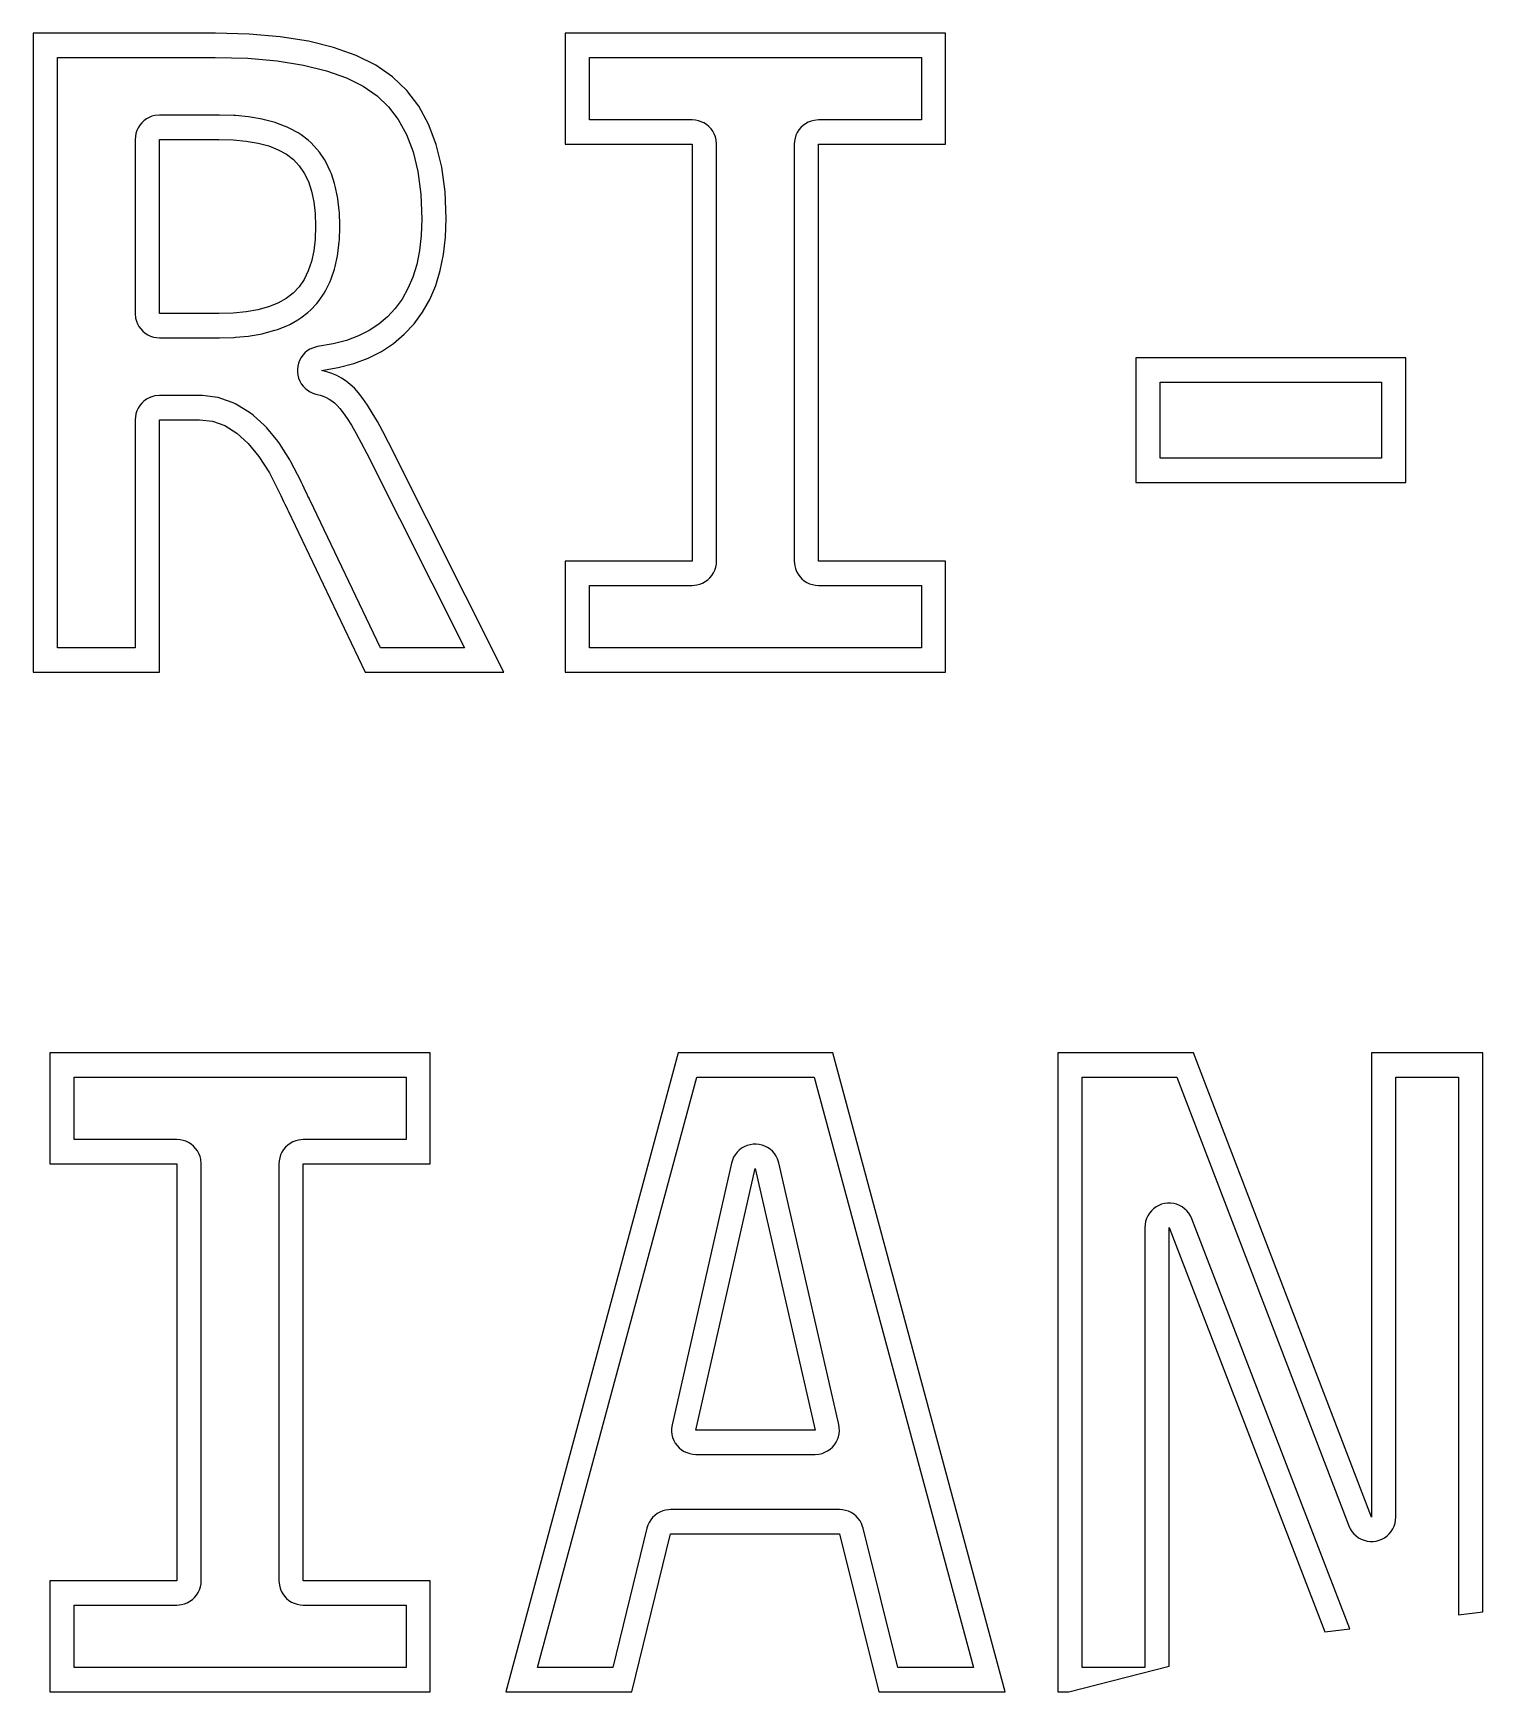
# Model space of a CAD drawing. Header units: metres. Extents: x -25.4 to 25.7, y -17.2 to 17.5.
# Drawn here: x -4.14 to 25.73, y -16.92 to 17.24 of the extents above; entities that cross this region are included whole.
import ezdxf

# ---------------------------------------------------------------- set-up
doc = ezdxf.new("R2010")
doc.units = ezdxf.units.M

msp = doc.modelspace()

# ---------------------------------------------------------------- linework, layer by layer
for p, q in [((-0.379868, 17.2435), (-4.1353, 17.2435)), ((-4.1353, 17.2435), (-4.1353, 4.08125)), ((0.316284, 17.2251), (-0.379868, 17.2435)), ((0.953979, 17.1701), (0.316284, 17.2251)), ((1.53319, 17.0783), (0.953979, 17.1701)), ((14.6611, 17.2435), (6.8241, 17.2435)), ((6.8241, 17.2435), (6.8241, 14.9555)), ((14.6611, 14.9555), (14.6611, 17.2435)), ((-3.6353, 4.58125), (-3.6353, 16.7435)), ((-3.6353, 16.7435), (-0.386688, 16.7435)), ((-0.386688, 16.7435), (0.288162, 16.7257)), ((2.05392, 16.9498), (1.53319, 17.0783)), ((2.5162, 16.7846), (2.05392, 16.9498)), ((2.92, 16.5827), (2.5162, 16.7846)), ((7.3241, 15.4555), (7.3241, 16.7435)), ((7.3241, 16.7435), (14.1611, 16.7435)), ((14.1611, 16.7435), (14.1611, 15.4555)), ((0.288162, 16.7257), (0.893417, 16.6734)), ((0.893417, 16.6734), (1.43396, 16.5878)), ((1.43396, 16.5878), (1.90958, 16.4704)), ((1.90958, 16.4704), (2.31952, 16.324)), ((3.26532, 16.3441), (2.92, 16.5827)), ((2.31952, 16.324), (2.66483, 16.1513)), ((2.66483, 16.1513), (2.94872, 15.9552)), ((3.55887, 16.0642), (3.26532, 16.3441)), ((3.80725, 15.7381), (3.55887, 16.0642)), ((2.94872, 15.9552), (3.18517, 15.7296)), ((3.18517, 15.7296), (3.38658, 15.4652)), ((4.01047, 15.366), (3.80725, 15.7381)), ((-1.89914, 15.3976), (-1.93916, 15.3492)), ((-1.85336, 15.4406), (-1.89914, 15.3976)), ((-1.80257, 15.4775), (-1.85336, 15.4406)), ((-1.74754, 15.5077), (-1.80257, 15.4775)), ((-1.68916, 15.5309), (-1.74754, 15.5077)), ((-1.62834, 15.5465), (-1.68916, 15.5309)), ((-1.53465, 15.5553), (-1.62834, 15.5465)), ((-0.30928, 15.5553), (-1.53465, 15.5553)), ((-0.294937, 15.5551), (-0.30928, 15.5553)), ((-0.000244, 15.5467), (-0.294937, 15.5551)), ((0.032257, 15.5447), (-0.000244, 15.5467)), ((0.301743, 15.5193), (0.032257, 15.5447)), ((0.340134, 15.5142), (0.301743, 15.5193)), ((0.584442, 15.4719), (0.340134, 15.5142)), ((0.629562, 15.462), (0.584442, 15.4719)), ((0.848694, 15.4028), (0.629562, 15.462)), ((0.900909, 15.3856), (0.848694, 15.4028)), ((1.09485, 15.3095), (0.900909, 15.3856)), ((3.38658, 15.4652), (3.55504, 15.1568)), ((9.44229, 15.4555), (7.3241, 15.4555)), ((9.50496, 15.4515), (9.44229, 15.4555)), ((9.56664, 15.4398), (9.50496, 15.4515)), ((9.62636, 15.4204), (9.56664, 15.4398)), ((9.68317, 15.3936), (9.62636, 15.4204)), ((9.73619, 15.36), (9.68317, 15.3936)), ((11.775, 15.3776), (11.7242, 15.3407)), ((11.83, 15.4079), (11.775, 15.3776)), ((11.8884, 15.431), (11.83, 15.4079)), ((11.9492, 15.4466), (11.8884, 15.431)), ((12.0429, 15.4555), (11.9492, 15.4466)), ((14.1611, 15.4555), (12.0429, 15.4555)), ((-2.03072, 15.118), (-2.03465, 15.0553)), ((-2.03465, 15.0553), (-2.03465, 11.4694)), ((-2.01895, 15.1797), (-2.03072, 15.118)), ((-1.99954, 15.2394), (-2.01895, 15.1797)), ((-1.97281, 15.2962), (-1.99954, 15.2394)), ((-1.93916, 15.3492), (-1.97281, 15.2962)), ((-1.53465, 11.4694), (-1.53465, 15.0553)), ((-1.53465, 15.0553), (-0.30928, 15.0553)), ((-0.30928, 15.0553), (-0.014587, 15.0469)), ((-0.014587, 15.0469), (0.254898, 15.0215)), ((1.15359, 15.2819), (1.09485, 15.3095)), ((1.32234, 15.1889), (1.15359, 15.2819)), ((1.38493, 15.1481), (1.32234, 15.1889)), ((1.52849, 15.0382), (1.38493, 15.1481)), ((1.589, 14.9835), (1.52849, 15.0382)), ((3.55504, 15.1568), (3.68994, 14.7999)), ((4.16853, 14.9479), (4.01047, 15.366)), ((9.78456, 15.32), (9.73619, 15.36)), ((9.82755, 15.2742), (9.78456, 15.32)), ((9.86446, 15.2234), (9.82755, 15.2742)), ((9.8947, 15.1684), (9.86446, 15.2234)), ((9.91782, 15.11), (9.8947, 15.1684)), ((9.93344, 15.0492), (9.91782, 15.11)), ((9.94229, 14.9555), (9.93344, 15.0492)), ((11.5586, 15.0798), (11.5469, 15.0181)), ((11.578, 15.1395), (11.5586, 15.0798)), ((11.6048, 15.1964), (11.578, 15.1395)), ((11.6384, 15.2494), (11.6048, 15.1964)), ((11.6785, 15.2977), (11.6384, 15.2494)), ((11.7242, 15.3407), (11.6785, 15.2977)), ((0.254898, 15.0215), (0.499207, 14.9792)), ((0.499207, 14.9792), (0.718338, 14.9201)), ((0.718338, 14.9201), (0.912277, 14.844)), ((0.912277, 14.844), (1.08102, 14.751)), ((1.08102, 14.751), (1.22458, 14.6411)), ((1.71062, 14.854), (1.589, 14.9835)), ((1.75999, 14.7923), (1.71062, 14.854)), ((1.8629, 14.6406), (1.75999, 14.7923)), ((3.68994, 14.7999), (3.78929, 14.3914)), ((4.28143, 14.4837), (4.16853, 14.9479)), ((6.8241, 14.9555), (9.44229, 14.9555)), ((9.44229, 14.9555), (9.44229, 6.36926)), ((9.94229, 6.36926), (9.94229, 14.9555)), ((11.5469, 15.0181), (11.5429, 14.9555)), ((11.5429, 14.9555), (11.5429, 6.36926)), ((12.0429, 6.36926), (12.0429, 14.9555)), ((12.0429, 14.9555), (14.6611, 14.9555)), ((1.22458, 14.6411), (1.34619, 14.5117)), ((1.34619, 14.5117), (1.4491, 14.36)), ((1.4491, 14.36), (1.53328, 14.1859)), ((1.8992, 14.5777), (1.8629, 14.6406)), ((1.98338, 14.4036), (1.8992, 14.5777)), ((2.00758, 14.3441), (1.98338, 14.4036)), ((3.78929, 14.3914), (3.85051, 13.9303)), ((4.34917, 13.9734), (4.28143, 14.4837)), ((1.53328, 14.1859), (1.59877, 13.9896)), ((2.07307, 14.1478), (2.00758, 14.3441)), ((2.08771, 14.0942), (2.07307, 14.1478)), ((2.13448, 13.8755), (2.08771, 14.0942)), ((1.59877, 13.9896), (1.64554, 13.7709)), ((1.64554, 13.7709), (1.6736, 13.53)), ((2.14218, 13.8288), (2.13448, 13.8755)), ((2.17024, 13.5879), (2.14218, 13.8288)), ((3.85051, 13.9303), (3.87138, 13.4159)), ((4.37175, 13.4171), (4.34917, 13.9734)), ((1.6736, 13.53), (1.68295, 13.2668)), ((2.17328, 13.5478), (2.17024, 13.5879)), ((2.18263, 13.2845), (2.17328, 13.5478)), ((3.87138, 13.4159), (3.85928, 13.0779)), ((4.35826, 13.0404), (4.37175, 13.4171)), ((1.67351, 13.0035), (1.64517, 12.7623)), ((1.68295, 13.2668), (1.67351, 13.0035)), ((2.17009, 12.9451), (2.17319, 12.9855)), ((2.17319, 12.9855), (2.18263, 13.2489)), ((2.18263, 13.2489), (2.18263, 13.2845)), ((3.85928, 13.0779), (3.82349, 12.7649)), ((4.31778, 12.6865), (4.35826, 13.0404)), ((1.64517, 12.7623), (1.59796, 12.5432)), ((2.08675, 12.4378), (2.13396, 12.6569)), ((2.13396, 12.6569), (2.14175, 12.7039)), ((2.14175, 12.7039), (2.17009, 12.9451)), ((3.82349, 12.7649), (3.76514, 12.4785)), ((4.25031, 12.3552), (4.31778, 12.6865)), ((1.53185, 12.3462), (1.44684, 12.1713)), ((1.59796, 12.5432), (1.53185, 12.3462)), ((2.00586, 12.1871), (2.07198, 12.384)), ((2.07198, 12.384), (2.08675, 12.4378)), ((3.76514, 12.4785), (3.68542, 12.218)), ((4.15585, 12.0466), (4.25031, 12.3552)), ((1.34294, 12.0185), (1.22015, 11.8879)), ((1.44684, 12.1713), (1.34294, 12.0185)), ((1.89653, 11.9527), (1.98154, 12.1276)), ((1.98154, 12.1276), (2.00586, 12.1871)), ((3.58513, 11.9819), (3.46475, 11.7684)), ((3.68542, 12.218), (3.58513, 11.9819)), ((4.03441, 11.7607), (4.15585, 12.0466)), ((0.906403, 11.6829), (0.712555, 11.606)), ((1.07561, 11.7769), (0.906403, 11.6829)), ((1.22015, 11.8879), (1.07561, 11.7769)), ((1.58449, 11.5455), (1.70728, 11.6761)), ((1.70728, 11.6761), (1.75639, 11.7374)), ((1.75639, 11.7374), (1.86029, 11.8901)), ((1.86029, 11.8901), (1.89653, 11.9527)), ((3.46475, 11.7684), (3.32411, 11.5755)), ((3.88599, 11.4974), (4.03441, 11.7607)), ((-2.03465, 11.4694), (-2.0258, 11.3757)), ((-2.0258, 11.3757), (-2.01018, 11.3149)), ((-2.01018, 11.3149), (-1.98706, 11.2565)), ((-0.30928, 11.4694), (-1.53465, 11.4694)), ((-0.016846, 11.4779), (-0.30928, 11.4694)), ((0.250931, 11.5036), (-0.016846, 11.4779)), ((0.494064, 11.5463), (0.250931, 11.5036)), ((0.712555, 11.606), (0.494064, 11.5463)), ((1.14912, 11.2458), (1.31833, 11.3397)), ((1.31833, 11.3397), (1.38017, 11.3803)), ((1.38017, 11.3803), (1.52472, 11.4913)), ((1.52472, 11.4913), (1.58449, 11.5455)), ((3.16397, 11.4032), (2.98534, 11.2521)), ((3.32411, 11.5755), (3.16397, 11.4032)), ((3.71057, 11.2569), (3.88599, 11.4974)), ((-1.98706, 11.2565), (-1.95682, 11.2015)), ((-1.95682, 11.2015), (-1.91991, 11.1507)), ((-1.91991, 11.1507), (-1.87692, 11.1049)), ((-1.87692, 11.1049), (-1.82855, 11.0649)), ((-1.82855, 11.0649), (-1.77553, 11.0312)), ((-1.77553, 11.0312), (-1.71872, 11.0045)), ((-1.71872, 11.0045), (-1.659, 10.9851)), ((-1.659, 10.9851), (-1.59732, 10.9733)), ((-1.59732, 10.9733), (-1.53465, 10.9694)), ((-1.53465, 10.9694), (-0.30928, 10.9694)), ((-0.30928, 10.9694), (-0.294708, 10.9696)), ((-0.294708, 10.9696), (-0.002274, 10.9781)), ((-0.002274, 10.9781), (0.030808, 10.9802)), ((0.030808, 10.9802), (0.298584, 11.0058)), ((0.298584, 11.0058), (0.337402, 11.0111)), ((0.337402, 11.0111), (0.580536, 11.0538)), ((0.580536, 11.0538), (0.626022, 11.064)), ((0.626022, 11.064), (0.844513, 11.1238)), ((0.844513, 11.1238), (0.896835, 11.1413)), ((0.896835, 11.1413), (1.09068, 11.2181)), ((1.09068, 11.2181), (1.14912, 11.2458)), ((2.56386, 11.0087), (2.31683, 10.916)), ((2.78598, 11.1208), (2.56386, 11.0087)), ((2.98534, 11.2521), (2.78598, 11.1208)), ((3.28526, 10.851), (3.50978, 11.0408)), ((3.50978, 11.0408), (3.71057, 11.2569)), ((1.41847, 10.6113), (1.382, 10.5602)), ((1.46106, 10.6574), (1.41847, 10.6113)), ((1.50909, 10.6979), (1.46106, 10.6574)), ((1.56183, 10.732), (1.50909, 10.6979)), ((1.61841, 10.7592), (1.56183, 10.732)), ((1.67795, 10.7791), (1.61841, 10.7592)), ((1.72249, 10.7888), (1.67795, 10.7791)), ((2.0435, 10.8435), (1.72249, 10.7888)), ((2.31683, 10.916), (2.0435, 10.8435)), ((2.76497, 10.5501), (3.03699, 10.6874)), ((3.03699, 10.6874), (3.28526, 10.851)), ((1.31453, 10.3854), (1.30719, 10.323)), ((1.30719, 10.323), (1.30774, 10.2602)), ((1.30774, 10.2602), (1.31613, 10.198)), ((1.32962, 10.4463), (1.31453, 10.3854)), ((1.35223, 10.5049), (1.32962, 10.4463)), ((1.382, 10.5602), (1.35223, 10.5049)), ((1.80646, 10.2959), (2.1497, 10.3544)), ((1.91522, 10.269), (1.80646, 10.2959)), ((2.01984, 10.2336), (1.91522, 10.269)), ((2.1497, 10.3544), (2.46921, 10.4391)), ((2.46921, 10.4391), (2.76497, 10.5501)), ((24.1395, 10.5542), (18.5769, 10.5542)), ((18.5769, 10.5542), (18.5769, 7.99165)), ((24.1395, 7.99165), (24.1395, 10.5542)), ((1.31613, 10.198), (1.33228, 10.1373)), ((1.33228, 10.1373), (1.3559, 10.0791)), ((1.3559, 10.0791), (1.38661, 10.0244)), ((1.38661, 10.0244), (1.42395, 9.97391)), ((1.42395, 9.97391), (1.46733, 9.9285)), ((1.46733, 9.9285), (1.51605, 9.8889)), ((2.12032, 10.1898), (2.01984, 10.2336)), ((2.21664, 10.1375), (2.12032, 10.1898)), ((2.30882, 10.0767), (2.21664, 10.1375)), ((2.39687, 10.0075), (2.30882, 10.0767)), ((2.48077, 9.92982), (2.39687, 10.0075)), ((2.56525, 9.83685), (2.48077, 9.92982)), ((19.0769, 8.49165), (19.0769, 10.0542)), ((19.0769, 10.0542), (23.6395, 10.0542)), ((23.6395, 10.0542), (23.6395, 8.49165)), ((-1.93916, 9.57516), (-1.97281, 9.52214)), ((-1.89914, 9.62354), (-1.93916, 9.57516)), ((-1.85336, 9.66652), (-1.89914, 9.62354)), ((-1.80257, 9.70343), (-1.85336, 9.66652)), ((-1.74754, 9.73367), (-1.80257, 9.70343)), ((-1.68916, 9.75679), (-1.74754, 9.73367)), ((-1.62834, 9.77242), (-1.68916, 9.75679)), ((-1.53465, 9.78127), (-1.62834, 9.77242)), ((-0.706039, 9.78127), (-1.53465, 9.78127)), ((-0.648926, 9.778), (-0.706039, 9.78127)), ((-0.384445, 9.74759), (-0.648926, 9.778)), ((-0.322632, 9.73651), (-0.384445, 9.74759)), ((-0.272842, 9.72153), (-0.322632, 9.73651)), ((-0.018448, 9.63034), (-0.272842, 9.72153)), ((0.039215, 9.60548), (-0.018448, 9.63034)), ((0.076965, 9.5842), (0.039215, 9.60548)), ((0.321259, 9.43221), (0.076965, 9.5842)), ((1.51605, 9.8889), (1.56935, 9.85571)), ((1.56935, 9.85571), (1.6264, 9.82947)), ((1.6264, 9.82947), (1.68628, 9.81058)), ((1.68628, 9.81058), (1.77481, 9.78865)), ((1.77481, 9.78865), (1.83932, 9.76683)), ((1.83932, 9.76683), (1.90077, 9.74002)), ((1.90077, 9.74002), (1.95926, 9.70827)), ((1.95926, 9.70827), (2.01624, 9.67072)), ((2.01624, 9.67072), (2.07193, 9.62694)), ((2.07193, 9.62694), (2.12538, 9.57745)), ((2.12538, 9.57745), (2.18236, 9.51474)), ((2.65492, 9.72176), (2.56525, 9.83685)), ((2.74983, 9.5845), (2.65492, 9.72176)), ((2.84995, 9.42513), (2.74983, 9.5845)), ((-2.03072, 9.34393), (-2.03465, 9.28127)), ((-2.03465, 9.28127), (-2.03465, 4.58125)), ((-2.01895, 9.40561), (-2.03072, 9.34393)), ((-1.99954, 9.46533), (-2.01895, 9.40561)), ((-1.97281, 9.52214), (-1.99954, 9.46533)), ((-1.53465, 9.28127), (-0.706039, 9.28127)), ((-1.53465, 4.08125), (-1.53465, 9.28127)), ((-0.706039, 9.28127), (-0.441559, 9.25085)), ((-0.441559, 9.25085), (-0.187164, 9.15967)), ((0.393341, 9.37776), (0.321259, 9.43221)), ((0.627579, 9.16496), (0.393341, 9.37776)), ((2.18236, 9.51474), (2.25177, 9.42567)), ((2.25177, 9.42567), (2.33228, 9.30923)), ((2.33228, 9.30923), (2.42194, 9.1665)), ((2.95528, 9.24361), (2.84995, 9.42513)), ((3.06583, 9.03996), (2.95528, 9.24361)), ((-0.187164, 9.15967), (0.057129, 9.00768)), ((0.057129, 9.00768), (0.291367, 8.79488)), ((0.678116, 9.11177), (0.627579, 9.16496)), ((0.902283, 8.83818), (0.678116, 9.11177)), ((2.42194, 9.1665), (2.51935, 8.99864)), ((2.51935, 8.99864), (2.62343, 8.8069)), ((3.18159, 8.81416), (3.06583, 9.03996)), ((0.291367, 8.79488), (0.515533, 8.52129)), ((0.936615, 8.79089), (0.902283, 8.83818)), ((1.15071, 8.45651), (0.936615, 8.79089)), ((2.62343, 8.8069), (2.73599, 8.58734)), ((2.73599, 8.58734), (4.75076, 4.58125)), ((5.5619, 4.08125), (3.18159, 8.81416)), ((0.515533, 8.52129), (0.72963, 8.1869)), ((1.17392, 8.41626), (1.15071, 8.45651)), ((1.37793, 8.02107), (1.17392, 8.41626)), ((23.6395, 8.49165), (19.0769, 8.49165)), ((0.72963, 8.1869), (0.93364, 7.79172)), ((1.38681, 8.00298), (1.37793, 8.02107)), ((1.41814, 7.93578), (1.38681, 8.00298)), ((1.44748, 7.87325), (1.41814, 7.93578)), ((1.47574, 7.81354), (1.44748, 7.87325)), ((18.5769, 7.99165), (24.1395, 7.99165)), ((0.93364, 7.79172), (0.9655, 7.72337)), ((0.9655, 7.72337), (0.995544, 7.65935)), ((0.995544, 7.65935), (1.0238, 7.59964)), ((1.0238, 7.59964), (1.05025, 7.54424)), ((1.05025, 7.54424), (1.07489, 7.49315)), ((1.5006, 7.76147), (1.47574, 7.81354)), ((1.52524, 7.71039), (1.5006, 7.76147)), ((1.54701, 7.66582), (1.52524, 7.71039)), ((1.5668, 7.62585), (1.54701, 7.66582)), ((1.56995, 7.61942), (1.5668, 7.62585)), ((3.02098, 4.58125), (1.56995, 7.61942)), ((1.07489, 7.49315), (1.09773, 7.44638)), ((1.09773, 7.44638), (1.11876, 7.40393)), ((1.11876, 7.40393), (2.70567, 4.08125)), ((9.44229, 6.36926), (6.8241, 6.36926)), ((6.8241, 6.36926), (6.8241, 4.08125)), ((9.88045, 6.12839), (9.90718, 6.1852)), ((9.90718, 6.1852), (9.92659, 6.24492)), ((9.92659, 6.24492), (9.93835, 6.30659)), ((9.93835, 6.30659), (9.94229, 6.36926)), ((11.5429, 6.36926), (11.5518, 6.27557)), ((11.5518, 6.27557), (11.5674, 6.21475)), ((11.5674, 6.21475), (11.5905, 6.15637)), ((11.5905, 6.15637), (11.6208, 6.10135)), ((14.6611, 6.36926), (12.0429, 6.36926)), ((14.6611, 4.08125), (14.6611, 6.36926)), ((7.3241, 4.58125), (7.3241, 5.86926)), ((7.3241, 5.86926), (9.44229, 5.86926)), ((9.44229, 5.86926), (9.53598, 5.87811)), ((9.53598, 5.87811), (9.5968, 5.89374)), ((9.5968, 5.89374), (9.65518, 5.91685)), ((9.65518, 5.91685), (9.71021, 5.9471)), ((9.71021, 5.9471), (9.761, 5.98401)), ((9.761, 5.98401), (9.80678, 6.02699)), ((9.80678, 6.02699), (9.8468, 6.07536)), ((9.8468, 6.07536), (9.88045, 6.12839)), ((11.6208, 6.10135), (11.6577, 6.05055)), ((11.6577, 6.05055), (11.7007, 6.00478)), ((11.7007, 6.00478), (11.749, 5.96475)), ((11.749, 5.96475), (11.8021, 5.93111)), ((11.8021, 5.93111), (11.8589, 5.90437)), ((11.8589, 5.90437), (11.9186, 5.88496)), ((11.9186, 5.88496), (11.9803, 5.8732)), ((11.9803, 5.8732), (12.0429, 5.86926)), ((12.0429, 5.86926), (14.1611, 5.86926)), ((14.1611, 5.86926), (14.1611, 4.58125)), ((-2.03465, 4.58125), (-3.6353, 4.58125)), ((4.75076, 4.58125), (3.02098, 4.58125)), ((14.1611, 4.58125), (7.3241, 4.58125)), ((-4.1353, 4.08125), (-1.53465, 4.08125)), ((2.70567, 4.08125), (5.5619, 4.08125)), ((6.8241, 4.08125), (14.6611, 4.08125)), ((4.04558, -3.75652), (-3.79146, -3.75652)), ((-3.79146, -3.75652), (-3.79146, -6.04453)), ((4.04558, -6.04453), (4.04558, -3.75652)), ((9.15135, -3.75652), (5.59871, -16.9187)), ((12.3339, -3.75652), (9.15135, -3.75652)), ((15.8865, -16.9187), (12.3339, -3.75652)), ((19.7669, -3.75652), (16.9724, -3.75652)), ((16.9724, -3.75652), (16.9724, -16.9187)), ((23.4342, -13.3218), (19.7669, -3.75652)), ((25.7264, -3.75652), (23.4342, -3.75652)), ((23.4342, -3.75652), (23.4342, -13.3218)), ((25.7264, -15.2717), (25.7264, -3.75652)), ((-3.29146, -5.54453), (-3.29146, -4.25652)), ((-3.29146, -4.25652), (3.54558, -4.25652)), ((3.54558, -4.25652), (3.54558, -5.54453)), ((6.25156, -16.4187), (9.53429, -4.25652)), ((9.53429, -4.25652), (11.951, -4.25652)), ((11.951, -4.25652), (15.2337, -16.4187)), ((17.4724, -16.4187), (17.4724, -4.25652)), ((17.4724, -4.25652), (19.4231, -4.25652)), ((19.4231, -4.25652), (22.9674, -13.5008)), ((23.9342, -13.3218), (23.9342, -4.25652)), ((23.9342, -4.25652), (25.2264, -4.25652)), ((25.2264, -4.25652), (25.2264, -15.3349)), ((-1.17325, -5.54453), (-3.29146, -5.54453)), ((-1.11058, -5.54846), (-1.17325, -5.54453)), ((-1.0489, -5.56023), (-1.11058, -5.54846)), ((-0.989182, -5.57964), (-1.0489, -5.56023)), ((-0.932373, -5.60637), (-0.989182, -5.57964)), ((-0.879349, -5.64001), (-0.932373, -5.60637)), ((-0.830978, -5.68004), (-0.879349, -5.64001)), ((-0.787994, -5.72581), (-0.830978, -5.68004)), ((-0.751083, -5.77661), (-0.787994, -5.72581)), ((-0.72084, -5.83163), (-0.751083, -5.77661)), ((0.989227, -5.80365), (0.962494, -5.86046)), ((1.02287, -5.75063), (0.989227, -5.80365)), ((1.0629, -5.70226), (1.02287, -5.75063)), ((1.10867, -5.65927), (1.0629, -5.70226)), ((1.15947, -5.62236), (1.10867, -5.65927)), ((1.21449, -5.59212), (1.15947, -5.62236)), ((1.27287, -5.569), (1.21449, -5.59212)), ((1.33369, -5.55338), (1.27287, -5.569)), ((1.42738, -5.54453), (1.33369, -5.55338)), ((3.54558, -5.54453), (1.42738, -5.54453)), ((10.3644, -5.80609), (10.3258, -5.85558)), ((10.409, -5.76186), (10.3644, -5.80609)), ((10.4587, -5.72356), (10.409, -5.76186)), ((10.5129, -5.69179), (10.4587, -5.72356)), ((10.5706, -5.66707), (10.5129, -5.69179)), ((10.631, -5.64977), (10.5706, -5.66707)), ((10.693, -5.64017), (10.631, -5.64977)), ((10.7558, -5.63843), (10.693, -5.64017)), ((10.8183, -5.64456), (10.7558, -5.63843)), ((10.8795, -5.65849), (10.8183, -5.64456)), ((10.9385, -5.67998), (10.8795, -5.65849)), ((10.9944, -5.70868), (10.9385, -5.67998)), ((11.0462, -5.74417), (10.9944, -5.70868)), ((11.0931, -5.78587), (11.0462, -5.74417)), ((11.1345, -5.83311), (11.0931, -5.78587)), ((-3.79146, -6.04453), (-1.17325, -6.04453)), ((-1.17325, -6.04453), (-1.17325, -14.6307)), ((-0.697723, -5.89001), (-0.72084, -5.83163)), ((-0.682098, -5.95084), (-0.697723, -5.89001)), ((-0.673248, -6.04453), (-0.682098, -5.95084)), ((-0.673248, -14.6307), (-0.673248, -6.04453)), ((0.93132, -5.98186), (0.927383, -6.04453)), ((0.927383, -6.04453), (0.927383, -14.6307)), ((0.943085, -5.92018), (0.93132, -5.98186)), ((0.962494, -5.86046), (0.943085, -5.92018)), ((1.42738, -14.6307), (1.42738, -6.04453)), ((1.42738, -6.04453), (4.04558, -6.04453)), ((10.2507, -6.02727), (9.02533, -11.4165)), ((9.51288, -11.5274), (10.7383, -6.13812)), ((10.2684, -5.96703), (10.2507, -6.02727)), ((10.2936, -5.9095), (10.2684, -5.96703)), ((10.3258, -5.85558), (10.2936, -5.9095)), ((10.7383, -6.13812), (11.9724, -11.5274)), ((11.1696, -5.88518), (11.1345, -5.83311)), ((11.1979, -5.94122), (11.1696, -5.88518)), ((11.2256, -6.02652), (11.1979, -5.94122)), ((12.4597, -11.4158), (11.2256, -6.02652)), ((18.7996, -7.16942), (18.7802, -7.22914)), ((18.8263, -7.11261), (18.7996, -7.16942)), ((18.86, -7.05959), (18.8263, -7.11261)), ((18.9, -7.01122), (18.86, -7.05959)), ((18.9458, -6.96823), (18.9, -7.01122)), ((18.9966, -6.93132), (18.9458, -6.96823)), ((19.0516, -6.90108), (18.9966, -6.93132)), ((19.11, -6.87796), (19.0516, -6.90108)), ((19.1708, -6.86234), (19.11, -6.87796)), ((19.2331, -6.85448), (19.1708, -6.86234)), ((19.2959, -6.85448), (19.2331, -6.85448)), ((19.3582, -6.86234), (19.2959, -6.85448)), ((19.419, -6.87796), (19.3582, -6.86234)), ((19.4774, -6.90108), (19.419, -6.87796)), ((19.5324, -6.93132), (19.4774, -6.90108)), ((19.5832, -6.96823), (19.5324, -6.93132)), ((19.629, -7.01122), (19.5832, -6.96823)), ((19.669, -7.05959), (19.629, -7.01122)), ((19.7026, -7.11261), (19.669, -7.05959)), ((19.731, -7.17374), (19.7026, -7.11261)), ((22.9842, -15.6181), (19.731, -7.17374)), ((18.7684, -7.29082), (18.7645, -7.35349)), ((18.7645, -7.35349), (18.7645, -16.4187)), ((18.7802, -7.22914), (18.7684, -7.29082)), ((19.2645, -16.3885), (19.2645, -7.35349)), ((19.2645, -7.35349), (22.4733, -15.6827)), ((9.02533, -11.4165), (9.01387, -11.496)), ((9.01387, -11.496), (9.01387, -11.5588)), ((9.01387, -11.5588), (9.02173, -11.6211)), ((11.9724, -11.5274), (9.51288, -11.5274)), ((12.4532, -11.6644), (12.4666, -11.603)), ((12.4699, -11.4778), (12.4597, -11.4158)), ((12.4666, -11.603), (12.4722, -11.5405)), ((12.4722, -11.5405), (12.4699, -11.4778)), ((9.02173, -11.6211), (9.03735, -11.6819)), ((9.03735, -11.6819), (9.06047, -11.7403)), ((9.06047, -11.7403), (9.09071, -11.7953)), ((9.09071, -11.7953), (9.12762, -11.8461)), ((9.12762, -11.8461), (9.17061, -11.8919)), ((9.17061, -11.8919), (9.21898, -11.9319)), ((9.21898, -11.9319), (9.272, -11.9655)), ((12.1733, -11.9852), (12.2291, -11.9564)), ((12.2291, -11.9564), (12.2809, -11.9209)), ((12.2809, -11.9209), (12.3277, -11.8791)), ((12.3277, -11.8791), (12.369, -11.8318)), ((12.369, -11.8318), (12.404, -11.7797)), ((12.404, -11.7797), (12.4323, -11.7236)), ((12.4323, -11.7236), (12.4532, -11.6644)), ((9.272, -11.9655), (9.32881, -11.9923)), ((9.32881, -11.9923), (9.38853, -12.0117)), ((9.38853, -12.0117), (9.45021, -12.0235)), ((9.45021, -12.0235), (9.51288, -12.0274)), ((9.51288, -12.0274), (11.9724, -12.0274)), ((11.9724, -12.0274), (12.0531, -12.0208)), ((12.0531, -12.0208), (12.1143, -12.0068)), ((12.1143, -12.0068), (12.1733, -11.9852)), ((8.6694, -13.2843), (8.62415, -13.3278)), ((8.71974, -13.2467), (8.6694, -13.2843)), ((8.7744, -13.2158), (8.71974, -13.2467)), ((8.83249, -13.192), (8.7744, -13.2158)), ((8.89311, -13.1756), (8.83249, -13.192)), ((8.95531, -13.167), (8.89311, -13.1756)), ((8.99275, -13.1656), (8.95531, -13.167)), ((12.4749, -13.1656), (8.99275, -13.1656)), ((12.5376, -13.1696), (12.4749, -13.1656)), ((12.5993, -13.1813), (12.5376, -13.1696)), ((12.659, -13.2007), (12.5993, -13.1813)), ((12.7158, -13.2275), (12.659, -13.2007)), ((12.7688, -13.2611), (12.7158, -13.2275)), ((12.8172, -13.3011), (12.7688, -13.2611)), ((12.8602, -13.3469), (12.8172, -13.3011)), ((23.9303, -13.3844), (23.9342, -13.3218)), ((8.50699, -13.5471), (7.80666, -16.4187)), ((8.52567, -13.4872), (8.50699, -13.5471)), ((8.55171, -13.4301), (8.52567, -13.4872)), ((8.58472, -13.3766), (8.55171, -13.4301)), ((8.62415, -13.3278), (8.58472, -13.3766)), ((12.8971, -13.3977), (12.8602, -13.3469)), ((12.9273, -13.4527), (12.8971, -13.3977)), ((12.9505, -13.5111), (12.9273, -13.4527)), ((12.9601, -13.5447), (12.9505, -13.5111)), ((13.6765, -16.4187), (12.9601, -13.5447)), ((22.9674, -13.5008), (22.9961, -13.5627)), ((22.9961, -13.5627), (23.0297, -13.6157)), ((23.0297, -13.6157), (23.0697, -13.664)), ((23.0697, -13.664), (23.1155, -13.707)), ((23.7529, -13.707), (23.7987, -13.664)), ((23.7987, -13.664), (23.8387, -13.6157)), ((23.8387, -13.6157), (23.8724, -13.5627)), ((23.8724, -13.5627), (23.8991, -13.5058)), ((23.8991, -13.5058), (23.9185, -13.4461)), ((23.9185, -13.4461), (23.9303, -13.3844)), ((8.19937, -16.9187), (8.99275, -13.6656)), ((8.99275, -13.6656), (12.4749, -13.6656)), ((12.4749, -13.6656), (13.2859, -16.9187)), ((23.1155, -13.707), (23.1663, -13.7439)), ((23.1663, -13.7439), (23.2213, -13.7742)), ((23.2213, -13.7742), (23.2797, -13.7973)), ((23.2797, -13.7973), (23.3405, -13.8129)), ((23.3405, -13.8129), (23.4028, -13.8208)), ((23.4028, -13.8208), (23.4656, -13.8208)), ((23.4656, -13.8208), (23.5279, -13.8129)), ((23.5279, -13.8129), (23.5887, -13.7973)), ((23.5887, -13.7973), (23.6471, -13.7742)), ((23.6471, -13.7742), (23.7021, -13.7439)), ((23.7021, -13.7439), (23.7529, -13.707)), ((-1.17325, -14.6307), (-3.79146, -14.6307)), ((-3.79146, -14.6307), (-3.79146, -16.9187)), ((-0.677185, -14.6934), (-0.673248, -14.6307)), ((0.927383, -14.6307), (0.936234, -14.7244)), ((4.04558, -14.6307), (1.42738, -14.6307)), ((4.04558, -16.9187), (4.04558, -14.6307)), ((-0.905334, -15.0529), (-0.854538, -15.016)), ((-0.854538, -15.016), (-0.808762, -14.973)), ((-0.808762, -14.973), (-0.768738, -14.9246)), ((-0.768738, -14.9246), (-0.735092, -14.8716)), ((-0.735092, -14.8716), (-0.708359, -14.8148)), ((-0.708359, -14.8148), (-0.68895, -14.7551)), ((-0.68895, -14.7551), (-0.677185, -14.6934)), ((0.936234, -14.7244), (0.951859, -14.7852)), ((0.951859, -14.7852), (0.974976, -14.8436)), ((0.974976, -14.8436), (1.00522, -14.8987)), ((1.00522, -14.8987), (1.04213, -14.9494)), ((1.04213, -14.9494), (1.08511, -14.9952)), ((1.08511, -14.9952), (1.13348, -15.0352)), ((-3.29146, -16.4187), (-3.29146, -15.1307)), ((-3.29146, -15.1307), (-1.17325, -15.1307)), ((-1.17325, -15.1307), (-1.07956, -15.1219)), ((-1.07956, -15.1219), (-1.01874, -15.1063)), ((-1.01874, -15.1063), (-0.960358, -15.0831)), ((-0.960358, -15.0831), (-0.905334, -15.0529)), ((1.13348, -15.0352), (1.18651, -15.0689)), ((1.18651, -15.0689), (1.24332, -15.0956)), ((1.24332, -15.0956), (1.30304, -15.115)), ((1.30304, -15.115), (1.36472, -15.1268)), ((1.36472, -15.1268), (1.42738, -15.1307)), ((1.42738, -15.1307), (3.54558, -15.1307)), ((3.54558, -15.1307), (3.54558, -16.4187)), ((25.2264, -15.3349), (25.7264, -15.2717)), ((22.4733, -15.6827), (22.9842, -15.6181)), ((17.1992, -16.9187), (19.2645, -16.3885)), ((3.54558, -16.4187), (-3.29146, -16.4187)), ((7.80666, -16.4187), (6.25156, -16.4187)), ((15.2337, -16.4187), (13.6765, -16.4187)), ((18.7645, -16.4187), (17.4724, -16.4187)), ((-3.79146, -16.9187), (4.04558, -16.9187)), ((5.59871, -16.9187), (8.19937, -16.9187)), ((13.2859, -16.9187), (15.8865, -16.9187)), ((16.9724, -16.9187), (17.1992, -16.9187))]:
    msp.add_line(p, q)

doc.saveas('drawing.dxf')
